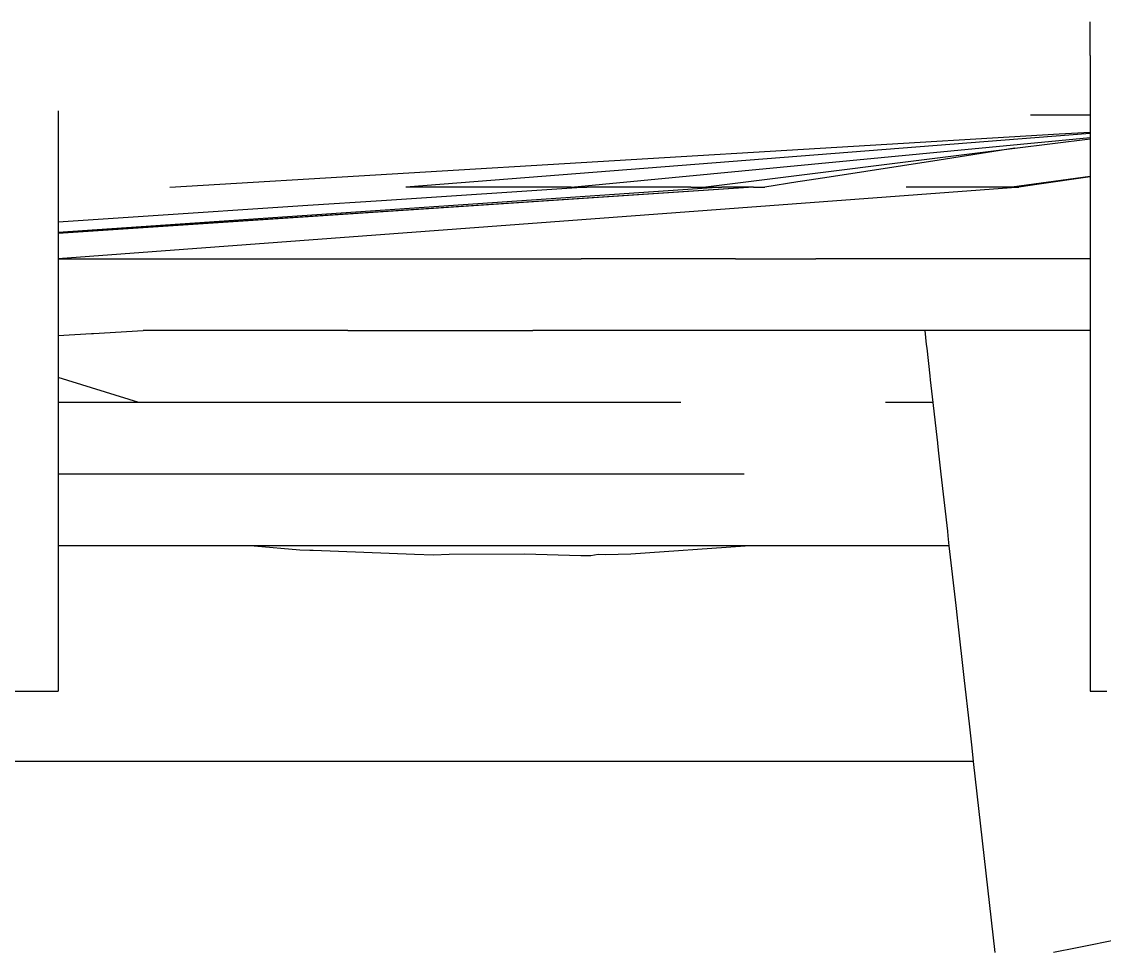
# Model space of a CAD drawing. Extents: x -38.6 to 38.6, y -14.6 to 10.3.
# Drawn here: x -19.1 to -4.02, y -14.58 to -1.61 of the extents above; entities that cross this region are included whole.
import ezdxf

# ---------------------------------------------------------------- set-up
doc = ezdxf.new("R2010")
doc.units = 0
doc.layers.get('0').update_dxf_attribs({"linetype": 'CONTINUOUS'})

msp = doc.modelspace()

# ---------------------------------------------------------------- linework, layer by layer
for p, q in [((-4.215, -2.087), (-4.215, -1.614)), ((-4.215, -2.087), (-4.215, -2.364)), ((-4.215, -2.364), (-4.215, -2.75)), ((-18.589, -2.858), (-18.589, -2.918)), ((-4.215, -2.75), (-4.215, -2.918)), ((-18.589, -2.918), (-18.589, -3.448)), ((-4.215, -2.918), (-5.047, -2.918)), ((-4.215, -2.918), (-4.215, -3.151)), ((-4.649, -3.177), (-4.215, -3.151)), ((-4.215, -3.151), (-4.215, -3.171)), ((-17.037, -3.918), (-4.649, -3.177)), ((-4.215, -3.171), (-13.747, -3.918)), ((-11.447, -3.918), (-4.215, -3.228)), ((-5.264, -3.377), (-4.215, -3.247)), ((-4.215, -3.171), (-4.215, -3.226)), ((-4.215, -3.226), (-4.215, -3.228)), ((-4.215, -3.228), (-4.215, -3.247)), ((-4.215, -3.247), (-4.215, -3.279)), ((-4.215, -3.279), (-4.215, -3.3)), ((-4.215, -3.3), (-4.215, -3.36)), ((-18.589, -3.448), (-18.589, -3.65)), ((-9.607, -3.918), (-5.264, -3.377)), ((-5.264, -3.377), (-6.317, -3.541)), ((-4.215, -3.36), (-4.215, -3.378)), ((-4.215, -3.378), (-4.215, -3.402)), ((-4.215, -3.402), (-4.215, -3.411)), ((-4.215, -3.411), (-4.215, -3.428)), ((-4.215, -3.428), (-4.215, -3.45)), ((-4.215, -3.45), (-4.215, -3.488)), ((-6.317, -3.541), (-7.851, -3.779)), ((-4.215, -3.488), (-4.215, -3.526)), ((-4.215, -3.526), (-4.215, -3.592)), ((-4.215, -3.592), (-4.215, -3.621)), ((-18.589, -3.65), (-18.589, -3.717)), ((-18.589, -3.717), (-18.589, -3.845)), ((-4.215, -3.769), (-5.307, -3.918)), ((-4.215, -3.621), (-4.215, -3.766)), ((-4.215, -3.766), (-4.215, -3.769)), ((-4.215, -3.769), (-4.215, -3.776)), ((-18.589, -3.845), (-18.589, -3.865)), ((-18.589, -3.865), (-18.589, -3.918)), ((-9.347, -3.918), (-18.589, -4.55)), ((-9.347, -3.918), (-18.589, -4.551)), ((-8.907, -3.918), (-18.589, -4.563)), ((-8.907, -3.918), (-18.589, -4.562)), ((-18.589, -3.918), (-18.589, -4.024)), ((-11.227, -3.918), (-14.088, -4.109)), ((-11.447, -3.918), (-13.747, -3.918)), ((-11.447, -3.918), (-11.227, -3.918)), ((-10.307, -3.918), (-11.227, -3.918)), ((-9.777, -3.918), (-10.307, -3.918)), ((-9.777, -3.918), (-9.607, -3.918)), ((-9.607, -3.918), (-9.347, -3.918)), ((-8.907, -3.918), (-9.347, -3.918)), ((-8.907, -3.918), (-8.747, -3.918)), ((-8.289, -3.847), (-8.747, -3.918)), ((-8.224, -3.837), (-8.289, -3.847)), ((-7.851, -3.779), (-8.224, -3.837)), ((-5.307, -3.918), (-6.777, -3.918)), ((-5.309, -3.926), (-5.207, -3.918)), ((-5.207, -3.918), (-5.307, -3.918)), ((-4.925, -3.878), (-5.207, -3.918)), ((-4.215, -3.776), (-4.925, -3.878)), ((-4.215, -3.776), (-4.215, -3.776)), ((-4.215, -3.776), (-4.215, -3.789)), ((-4.215, -3.789), (-4.215, -3.918)), ((-4.215, -3.918), (-4.215, -3.939)), ((-18.589, -4.911), (-5.309, -3.926)), ((-18.589, -4.024), (-18.589, -4.127)), ((-4.215, -3.939), (-4.215, -3.945)), ((-4.215, -3.945), (-4.215, -3.997)), ((-4.215, -3.997), (-4.215, -4.028)), ((-4.215, -4.028), (-4.215, -4.154)), ((-18.589, -4.127), (-18.589, -4.149)), ((-18.589, -4.149), (-18.589, -4.213)), ((-18.589, -4.213), (-18.589, -4.239)), ((-15.113, -4.177), (-17.475, -4.334)), ((-14.088, -4.109), (-15.113, -4.177)), ((-4.215, -4.154), (-4.215, -4.204)), ((-4.215, -4.204), (-4.215, -4.372)), ((-18.589, -4.239), (-18.589, -4.277)), ((-18.589, -4.277), (-18.589, -4.378)), ((-17.475, -4.334), (-18.589, -4.408)), ((-4.215, -4.372), (-4.215, -4.918)), ((-18.589, -4.378), (-18.589, -4.408)), ((-18.589, -4.408), (-18.589, -4.415)), ((-18.589, -4.415), (-18.589, -4.444)), ((-18.589, -4.444), (-18.589, -4.475)), ((-18.589, -4.475), (-18.589, -4.521)), ((-18.589, -4.521), (-18.589, -4.536)), ((-18.589, -4.536), (-18.589, -4.538)), ((-18.589, -4.538), (-18.589, -4.55)), ((-18.589, -4.55), (-18.589, -4.551)), ((-18.589, -4.551), (-18.589, -4.562)), ((-18.589, -4.562), (-18.589, -4.563)), ((-18.589, -4.563), (-18.589, -4.739)), ((-18.589, -4.739), (-18.589, -4.745)), ((-18.589, -4.745), (-18.589, -4.88)), ((-18.589, -4.88), (-18.589, -4.881)), ((-18.589, -4.881), (-18.589, -4.883)), ((-18.589, -4.883), (-18.589, -4.909)), ((-18.589, -4.909), (-18.589, -4.91)), ((-18.589, -4.91), (-18.589, -4.911)), ((-18.589, -4.911), (-18.589, -4.918)), ((-18.589, -4.918), (-18.037, -4.918)), ((-18.589, -4.918), (-18.589, -5.127)), ((-18.037, -4.918), (-17.747, -4.918)), ((-17.747, -4.918), (-16.627, -4.918)), ((-16.627, -4.918), (-14.857, -4.918)), ((-14.857, -4.918), (-13.467, -4.918)), ((-13.467, -4.918), (-12.057, -4.918)), ((-12.057, -4.918), (-11.307, -4.918)), ((-11.137, -4.918), (-11.307, -4.918)), ((-10.327, -4.918), (-11.137, -4.918)), ((-9.157, -4.918), (-10.327, -4.918)), ((-9.157, -4.918), (-8.037, -4.918)), ((-4.247, -4.918), (-8.037, -4.918)), ((-4.215, -4.918), (-4.247, -4.918)), ((-4.215, -4.918), (-4.215, -5.607)), ((-18.589, -5.127), (-18.589, -5.205)), ((-18.589, -5.205), (-18.589, -5.299)), ((-18.589, -5.299), (-18.589, -5.508)), ((-18.589, -5.508), (-18.589, -5.67)), ((-18.589, -5.67), (-18.589, -5.918)), ((-4.215, -5.607), (-4.215, -5.761)), ((-4.215, -5.761), (-4.215, -5.826)), ((-4.215, -5.826), (-4.215, -5.888)), ((-18.589, -5.918), (-18.589, -5.921)), ((-18.589, -5.921), (-18.589, -5.986)), ((-18.589, -5.986), (-18.128, -5.96)), ((-18.589, -5.986), (-18.589, -6.572)), ((-18.128, -5.96), (-18.098, -5.958)), ((-18.098, -5.958), (-17.407, -5.918)), ((-16.957, -5.918), (-17.407, -5.918)), ((-15.957, -5.918), (-16.957, -5.918)), ((-14.557, -5.918), (-15.957, -5.918)), ((-14.557, -5.918), (-13.927, -5.918)), ((-13.927, -5.918), (-11.977, -5.918)), ((-11.867, -5.918), (-11.977, -5.918)), ((-9.367, -5.918), (-11.867, -5.918)), ((-8.967, -5.918), (-9.367, -5.918)), ((-6.515, -5.918), (-8.967, -5.918)), ((-6.207, -5.918), (-6.515, -5.918)), ((-6.493, -6.113), (-6.515, -5.918)), ((-5.874, -5.918), (-6.207, -5.918)), ((-5.858, -5.918), (-5.874, -5.918)), ((-5.843, -5.918), (-5.858, -5.918)), ((-5.339, -5.918), (-5.843, -5.918)), ((-4.897, -5.918), (-5.339, -5.918)), ((-4.754, -5.918), (-4.897, -5.918)), ((-4.736, -5.918), (-4.754, -5.918)), ((-4.497, -5.918), (-4.736, -5.918)), ((-4.256, -5.918), (-4.497, -5.918)), ((-4.24, -5.918), (-4.256, -5.918)), ((-4.221, -5.918), (-4.24, -5.918)), ((-4.215, -5.918), (-4.221, -5.918)), ((-4.215, -5.888), (-4.215, -5.891)), ((-4.215, -5.891), (-4.215, -5.918)), ((-4.215, -5.918), (-4.215, -5.95)), ((-4.215, -5.95), (-4.215, -6.143)), ((-6.487, -6.161), (-6.493, -6.113)), ((-6.444, -6.547), (-6.487, -6.161)), ((-4.215, -6.143), (-4.215, -6.673)), ((-17.467, -6.918), (-18.589, -6.572)), ((-18.589, -6.572), (-18.589, -6.918)), ((-6.438, -6.602), (-6.444, -6.547)), ((-6.402, -6.918), (-6.438, -6.602)), ((-4.215, -6.673), (-4.215, -10.614)), ((-17.887, -6.918), (-18.589, -6.918)), ((-18.589, -6.918), (-18.589, -7.89)), ((-17.467, -6.918), (-17.887, -6.918)), ((-16.737, -6.918), (-17.467, -6.918)), ((-16.667, -6.918), (-16.737, -6.918)), ((-14.517, -6.918), (-16.667, -6.918)), ((-13.377, -6.918), (-14.517, -6.918)), ((-11.897, -6.918), (-13.377, -6.918)), ((-9.917, -6.918), (-11.897, -6.918)), ((-6.402, -6.918), (-7.067, -6.918)), ((-6.343, -7.446), (-6.402, -6.918)), ((-6.339, -7.477), (-6.343, -7.446)), ((-6.338, -7.484), (-6.339, -7.477)), ((-6.327, -7.585), (-6.338, -7.484)), ((-6.289, -7.918), (-6.327, -7.585)), ((-18.589, -7.89), (-18.589, -7.918)), ((-18.527, -7.918), (-18.589, -7.918)), ((-18.589, -7.918), (-18.589, -8.049)), ((-17.257, -7.918), (-18.527, -7.918)), ((-16.137, -7.918), (-17.257, -7.918)), ((-15.027, -7.918), (-16.137, -7.918)), ((-14.147, -7.918), (-15.027, -7.918)), ((-12.117, -7.918), (-14.147, -7.918)), ((-10.777, -7.918), (-12.117, -7.918)), ((-10.617, -7.918), (-10.777, -7.918)), ((-10.507, -7.918), (-10.617, -7.918)), ((-9.037, -7.918), (-10.507, -7.918)), ((-6.2, -8.711), (-6.289, -7.918)), ((-18.589, -8.049), (-18.589, -8.342)), ((-18.589, -8.342), (-18.589, -8.918)), ((-6.193, -8.776), (-6.2, -8.711)), ((-6.177, -8.918), (-6.193, -8.776)), ((-17.777, -8.918), (-18.589, -8.918)), ((-18.589, -8.918), (-18.589, -9.721)), ((-16.927, -8.918), (-17.777, -8.918)), ((-15.859, -8.918), (-16.927, -8.918)), ((-15.859, -8.918), (-15.227, -8.971)), ((-14.997, -8.918), (-15.859, -8.918)), ((-15.227, -8.971), (-15.087, -8.978)), ((-15.087, -8.978), (-15.039, -8.978)), ((-15.039, -8.978), (-13.627, -9.031)), ((-14.627, -8.918), (-14.997, -8.918)), ((-13.167, -8.918), (-14.627, -8.918)), ((-13.627, -9.031), (-13.364, -9.041)), ((-13.364, -9.041), (-13.143, -9.032)), ((-12.827, -8.918), (-13.167, -8.918)), ((-13.143, -9.032), (-12.097, -9.025)), ((-11.057, -8.918), (-12.827, -8.918)), ((-12.097, -9.025), (-11.309, -9.051)), ((-11.309, -9.051), (-11.169, -9.049)), ((-11.169, -9.049), (-11.071, -9.034)), ((-11.071, -9.034), (-10.966, -9.036)), ((-10.647, -8.918), (-11.057, -8.918)), ((-10.966, -9.036), (-10.616, -9.028)), ((-9.021, -8.918), (-10.647, -8.918)), ((-10.616, -9.028), (-9.021, -8.918)), ((-8.267, -8.918), (-9.021, -8.918)), ((-6.177, -8.918), (-8.267, -8.918)), ((-6.083, -9.748), (-6.177, -8.918)), ((-18.589, -9.721), (-18.589, -10.093)), ((-6.064, -9.918), (-6.083, -9.748)), ((-6.059, -9.963), (-6.064, -9.918)), ((-18.589, -10.093), (-18.589, -10.918)), ((-6.055, -10.001), (-6.059, -9.963)), ((-5.971, -10.748), (-6.055, -10.001)), ((-4.215, -10.614), (-4.215, -10.942)), ((-5.893, -11.436), (-5.971, -10.748)), ((-19.209, -10.942), (-18.589, -10.942)), ((-18.589, -10.918), (-18.589, -10.942)), ((-4.215, -10.942), (-4.179, -10.942)), ((-4.179, -10.942), (-3.984, -10.942)), ((-5.86, -11.728), (-5.893, -11.436)), ((-5.839, -11.918), (-5.86, -11.728)), ((-18.657, -11.918), (-19.797, -11.918)), ((-17.207, -11.918), (-18.657, -11.918)), ((-16.057, -11.918), (-17.207, -11.918)), ((-14.427, -11.918), (-16.057, -11.918)), ((-12.677, -11.918), (-14.427, -11.918)), ((-10.997, -11.918), (-12.677, -11.918)), ((-8.777, -11.918), (-10.997, -11.918)), ((-7.387, -11.918), (-8.777, -11.918)), ((-6.187, -11.918), (-7.387, -11.918)), ((-5.839, -11.918), (-6.187, -11.918)), ((-5.539, -14.579), (-5.839, -11.918)), ((-3.796, -14.395), (-4.398, -14.514)), ((-4.398, -14.514), (-4.728, -14.579))]:
    msp.add_line(p, q)

doc.saveas('drawing.dxf')
